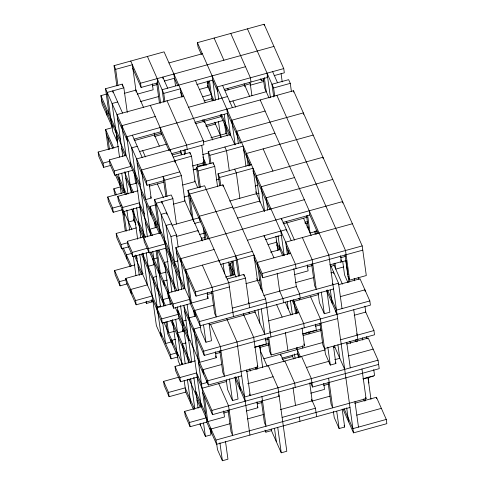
<?xml version="1.0" encoding="UTF-8"?>
<svg xmlns="http://www.w3.org/2000/svg" width="485" height="485" viewBox="0 0 485 485"><rect width="100%" height="100%" fill="white"/><g stroke="black" fill="none" stroke-linecap="round" stroke-linejoin="round"><path stroke-width="0.73" d="M116.849 85.821L114.048 65.657L164.075 51.853L203.3 140.517L203.888 144.748L171.266 153.751M201.384 54.502L198.013 46.881L197.425 42.65L264.125 24.25L283.743 68.585L284.325 72.817L274.177 75.618M114.048 65.657L115.685 69.349L132.363 64.747L136.158 92.132M168.98 62.935L202.33 53.738M109.07 114.12L105.548 88.725L122.22 84.123L123.857 87.821L127.276 112.465M123.857 87.821L107.179 92.423L111.877 126.282L113.332 125.882M130.726 61.055L140.535 83.22L273.934 46.414M111.877 126.282L102.074 104.111L100.898 95.648L106.7 94.048M132.538 68.058L141.117 87.452L157.795 82.85L157.249 81.619M164.318 81.05L174.473 78.249L177.843 85.869M124.281 93.344L135.885 90.143M152.235 85.881L157.31 84.481M137.194 94.175L153.145 89.773L152.314 83.796M117.643 101.971L112.083 103.505L119.51 157.031M245.489 66.7L162.111 89.701L163.875 102.402M147.404 56.454L163.742 93.399L180.42 88.797L181.56 97.012M196.771 84.535L212.721 80.134L217.626 91.216M140.462 101.565L158.589 96.563M207.168 83.159L208.617 82.759M199.377 89.458L208.077 87.057L207.247 81.08M183.688 96.188L116.988 114.587L122.826 156.661M283.743 68.585L217.037 86.985L218.765 99.431M224.149 89.416L267.653 77.418L267.041 76.03M202.645 96.842L211.345 94.442M225.119 90.647L250.254 83.711L251.909 95.66M260.554 78.794L261.366 80.643L263.543 80.043M250.011 85.269L263.785 81.468M203.955 100.874L211.933 98.673L212.848 100.753M108.361 149.422L105.597 129.507L112.12 127.707M155.242 116.467L121.893 125.67L126.003 155.297L109.325 159.898L109.913 164.13L114.818 175.212L132.945 170.211M188.592 107.27L227.501 96.533M247.453 28.851L273.601 87.961L290.279 83.359L291.418 91.574M229.296 101.929L266.271 91.726L264.301 77.533M344.987 254.783L347.994 276.444L349.63 280.142L366.302 275.541L362.192 245.913L293.546 90.75L126.797 136.752L130.908 166.379L114.23 170.981L109.325 159.898M133.908 139.183L160.735 131.787L169.004 150.489M194.806 122.384L227.435 113.381L240.608 143.166M134.872 140.414L161.699 133.011M195.776 123.608L221.148 116.612L220.839 114.369M110.883 165.355L103.632 167.355L98.728 156.273L98.14 152.041L118.443 146.44M161.941 134.436L154.691 136.437L154.157 132.896M205.785 125.245L223.185 120.444M206.028 126.67L215.455 124.069L215.249 122.578M137.255 146.3L131.696 147.834L144.033 236.716L127.355 241.312L127.943 245.549L132.848 256.632L148.798 252.23M265.101 111.035L231.751 120.231L235.134 144.633M139.777 151.496L166.604 144.094M98.14 152.041L103.044 163.124L109.568 161.323M210.933 137.752L226.883 133.351M203.3 140.517L136.6 158.922L147.416 236.844M203.542 141.947L230.369 134.545M172.23 154.976L180.929 152.575M173.224 157.11L189.896 152.508L191.533 156.2L195.055 181.596L182.73 184.997M191.533 156.2L141.505 170.005L145.615 199.626L151.174 198.098L149.307 184.652M209.866 163.548L208.204 151.599L274.904 133.199M202.645 154.63L208.447 153.03M208.204 151.599L209.841 155.297L243.191 146.094L245.986 166.258M192.545 165.955L204.143 162.754L201.76 145.579M115.327 195.067L114.405 192.988L113.817 188.756L120.347 186.955M130.113 184.924L137.364 182.924M197.54 166.319L204.064 164.518M105.548 88.725L146.409 181.087L179.759 171.884M199.232 187.452L196.431 167.283L213.109 162.687L214.746 166.379L217.541 186.543M313.158 135.079L246.459 153.484L248.187 165.931M193.048 169.714L197.401 168.513M193.454 169.847L195.631 169.247M165.882 196.649L163.081 176.485L164.718 180.177L181.396 175.582L184.918 200.972L173.315 204.173M196.431 167.283L198.068 170.981L214.746 166.379M137.188 163.154L146.997 185.319L163.669 180.717M122.656 209.696L113.235 212.297L108.331 201.214L107.743 196.983L124.421 192.381L121.759 173.212M149.41 186.143L163.912 182.148M140.644 206.889L123.245 211.69L118.34 200.608L117.752 196.37L138.055 190.775M219.669 185.719L218.014 173.769L251.363 164.567M218.014 173.769L219.644 177.462L252.994 168.259L256.523 193.654L229.696 201.057M107.743 196.983L112.647 208.065L121.347 205.664M216.262 179.887L219.165 179.086M117.752 196.37L122.656 207.459L139.334 202.857L144.239 213.94M158.104 224.949L154.582 199.559L171.254 194.958L172.89 198.65L176.413 224.046M191.454 215.752L187.931 190.356L204.603 185.755L237.292 259.645L239.578 276.074M172.89 198.65L156.212 203.251L160.329 232.879M362.78 250.145L262.731 277.747L262.142 273.516L222.918 184.852L189.568 194.048L193.382 221.56M151.108 214.946L149.932 206.483L155.733 204.882M184.009 197.08L189.083 195.679M255.104 186.004L258.002 185.203M128.531 222.009L134.084 220.475M294.522 177.534L261.166 186.731L264.555 211.133M256.201 193.994L259.099 193.194M128.913 246.774L121.662 248.775L116.758 237.692L116.17 233.461L136.467 227.859M149.726 229.253L156.976 227.253M171.581 223.888L166.022 225.416L175.176 291.394M232.721 207.016L199.371 216.219L199.959 220.451M332.771 179.414L266.071 197.813L267.799 210.266M172.066 225.246L198.886 217.844M232.964 208.447L259.79 201.045M183.9 289.06L165.815 248.193L149.144 252.794L144.239 241.712L143.651 237.48L161.05 232.679M194.4 223.476L200.923 221.675M116.17 233.461L121.074 244.543L127.597 242.742M154.582 199.559L170.926 236.504L176.485 234.97L178.14 246.92M237.626 218.098L304.325 199.699M176.243 236.528L197.995 230.527L198.189 231.939M127.355 241.312L132.259 252.4L147.482 248.199M143.651 237.48L148.555 248.562L165.955 243.761M199.305 234.558L204.379 233.158M131.429 253.461L126.355 254.861L126.943 259.093M201.342 238.39L204.967 237.395M181.669 289.66L175.831 247.586L342.58 201.578L342.774 202.991M282.991 222.415L309.818 215.013L318.093 233.715M157.31 257.923L153.836 258.881L152.799 251.412M283.234 223.84L307.157 217.244M127.325 283.858L120.074 285.859L115.169 274.777L114.587 270.545L134.885 264.943M304.847 222.275L307.745 221.475M148.143 266.338L154.666 264.537M168.065 261.506L164.439 262.506L168.55 292.128M305.089 223.7L307.987 222.9M214.079 249.466L180.729 258.669L184.84 288.296L168.168 292.892L168.756 297.129L173.66 308.211L191.06 303.41M247.435 240.269L286.344 229.532L286.55 231.024M174.448 261.894L178.074 260.894M307.126 227.532L308.575 227.132M265.422 239.699L281.373 235.298M157.437 310.588L152.842 300.197L136.164 304.798L126.361 282.634L125.773 278.402L143.172 273.601M114.587 270.545L119.486 281.627L126.015 279.827M166.173 272.055L160.377 273.655L157.164 250.502M268.023 244.622L276.723 242.221M317.323 231.018L310.073 233.018L307.69 215.843M156.673 276.426L153.048 277.42L157.364 308.545M252.333 251.351L185.634 269.751L190.332 303.61L200.141 325.774L333.541 288.969M352.389 223.749L285.683 242.148L287.411 254.595M237.292 259.645L253.97 255.043L257.493 280.439L245.895 283.64M220.299 264.58L236.25 260.184M167.27 280.045L163.645 281.045L164.233 285.277M231.691 275.856L229.963 263.41L232.867 262.609M270.563 252.206L279.99 249.605L278.057 235.668M228.756 265.234L230.933 264.634M290.588 253.231L257.238 262.433L260.936 289.072M125.773 278.402L135.576 300.567L152.254 295.965M225.44 277.093L234.867 274.492L233 261.051M227.156 279.02L243.834 274.419L245.465 278.117L249.581 307.745M145.943 302.04L146.555 303.422L152.114 301.894L151.805 299.651M162.851 299.591L169.374 297.79L170.277 304.58M175.831 247.586L195.443 291.915L245.465 278.117M262.142 273.516L362.192 245.913M176.413 251.818L196.031 296.147L229.381 286.95M160.784 306.047L157.158 307.047L134.478 255.789M190.199 340.294L188.75 340.694L178.941 318.53L162.269 323.131L157.364 312.043L156.776 307.811L171.999 303.61M168.168 292.892L173.072 303.98L189.744 299.378M207.143 294.577L212.224 293.176M257.171 280.773L260.069 279.972M307.199 266.974L312.273 265.574M340.549 257.771L345.623 256.371M207.228 292.497L208.053 298.469L191.381 303.07L187.859 277.681M294.334 274.668L308.108 270.866L307.278 264.895M329.855 264.865L341.458 261.67L340.628 255.692M340.409 262.203L346.211 260.603M330.503 266.435L334.129 265.434L342.404 284.137M343.738 266.926L335.759 269.126L334.935 263.149M156.776 307.811L161.681 318.894L179.08 314.098M213.497 305.259L194.649 310.461L195.237 314.692M295.426 282.658L313.553 277.656M330.831 272.891L333.607 272.121L333.813 273.619M263.707 295.553L296.335 286.55L293.849 268.629M188.956 317.917L196.201 315.917M182.669 321.149L186.295 320.149M232.315 308.108L265.665 298.912L270.951 337.002M101.486 99.88L199.553 321.543L338.512 283.204L342.034 308.599M338.269 284.768L360.022 278.766L369.831 300.93L370.413 305.162L203.664 351.17L184.051 306.835M174.4 331.31L168.598 332.91L167.04 321.707M177.565 332.837L184.088 331.037M200.384 327.205L193.854 329.006L206.78 422.114L216.583 444.278L349.982 407.473M209.083 324.804L255.48 312M293.91 301.397L318.56 294.601M175.491 339.3L171.866 340.3L172.454 344.532M340.276 296.65L364.926 289.848L365.12 291.261M186.088 342.919L182.463 343.92L185.228 363.841M268.363 320.882L298.808 312.486M200.22 325.186L201.051 331.164L205.955 342.246L211.508 340.712L209.126 323.537M160.68 332.443L170.484 354.608L177.013 352.807M369.831 300.93L336.475 310.133L327.593 290.042M318.063 292.946L319.409 302.652L324.313 313.74L329.873 312.207L326.866 290.545M165.925 321.749L167.549 333.45L177.358 355.614L178.807 355.214M146.276 252.897L156.364 325.593L171.072 358.839L177.601 357.039M184.639 311.067L204.252 355.402L337.651 318.596M354.165 315.286L365.769 312.085L364.938 306.114M215.37 353.826L220.445 352.425M265.392 340.027L268.296 339.227M315.42 326.223L320.494 324.823M197.898 376.972L180.499 381.774L175.594 370.692L175.012 366.454L195.31 360.858M215.449 351.746L216.28 357.724L199.602 362.325L196.079 336.929M254.704 347.121L266.301 343.92L265.471 337.948M302.555 333.922L316.329 330.121L315.499 324.144M254.831 347.333L268.878 343.459M302.955 334.056L321.082 329.06M259.699 347.484L269.12 344.883M303.198 335.487L321.325 330.485M221.724 364.514L202.869 369.709L203.458 373.941M193.442 409.407L185.785 392.092L169.107 396.694L164.203 385.605L163.621 381.374L178.844 377.172M175.012 366.454L179.911 377.542L196.589 372.941L201.493 384.023L207.289 382.422M267.708 337.869L269.569 351.31L271.206 355.002L304.556 345.805L302.07 327.878M263.876 358.767L322.604 342.568M340.591 339.761L373.941 330.558L374.529 334.789L324.501 348.594L322.864 344.896L319.864 323.24M281.864 358.203L297.814 353.801L299.348 357.263M282.428 359.288L292.576 356.487L292.37 354.996M175.291 307.369L207.774 380.798L257.802 366.993L253.691 337.366L243.27 313.813M163.621 381.374L168.519 392.456L185.197 387.861L194.697 409.334M246.441 371.619L325.465 349.818M333.444 347.618L334.892 347.218L344.702 369.382M346.49 344.017L368.242 338.015L378.051 360.185L379.221 368.649L312.522 387.048L310.685 382.895M198.553 362.859L208.362 385.029L241.712 375.826M202.081 388.255L226.731 381.452M247.72 383.702L273.097 376.706M306.447 367.503L328.921 361.301M334.723 359.7L339.797 358.3L337.93 344.859M348.497 355.899L373.147 349.103M324.477 347.26L325.411 353.977L330.315 365.066L335.875 363.532L333.486 346.351M206.78 422.114L190.102 426.715L185.197 415.627L184.609 411.395L201.287 406.8L187.089 304.477M378.051 360.185L244.646 396.985L235.758 376.9M226.234 379.797L227.58 389.51L232.485 400.592L238.044 399.058L235.037 377.397M197.177 377.172L211.884 410.419L378.639 364.417M202.663 392.486L212.472 414.651L279.172 396.251L278.56 394.863M184.609 411.395L189.514 422.483L206.192 417.882M223.591 413.081L228.665 411.68M256.941 403.878L262.015 402.477M323.64 385.478L328.715 384.078M246.247 410.971L257.85 407.776L257.02 401.798M310.776 393.171L324.55 389.37L323.719 383.399M362.974 378.773L374.578 375.572L373.747 369.594M363.107 378.985L373.529 376.105M280.294 409.625L312.188 400.822L309.703 382.895M229.945 423.763L211.09 428.964L211.678 433.196M247.344 418.961L263.294 414.56M311.867 401.162L329.994 396.16M199.881 423.957L205.397 436.421L210.957 434.887L210.023 428.17M282.112 417.415L315.462 408.212L316.632 416.676M189.029 379.088L215.995 440.047L366.072 398.64L361.962 369.018M354.717 403.271L376.463 397.27L386.272 419.434L386.86 423.666L353.51 432.869L343.701 410.704L343.507 409.291M264.968 430.092L265.883 432.171L271.442 430.638L281.251 452.802L286.811 451.268L277.996 387.788L268.193 365.617M356.717 415.154L381.368 408.352M216.662 443.69L217.492 449.668L222.397 460.75L227.956 459.216L225.47 441.289M333.389 411.486L334.22 417.464L339.124 428.546L344.683 427.012L342.192 409.085M386.272 419.434L352.922 428.637L344.035 408.546M290.279 83.359L288.642 79.667L271.97 84.269L273.728 96.964M272.625 71.647L277.529 82.735M358.154 277.456L359.076 279.536M276.874 95.351L345.52 250.515L349.63 280.142M365.357 311.164L373.941 330.558M269.029 97.958L264.64 88.034L263.288 78.321M340.64 259.821L341.458 261.67M347.957 282.603L344.586 274.983L342.725 261.536M366.381 336.705L367.297 338.785M230.775 33.453L250.387 77.782L250.975 82.013M260.196 99.952L328.842 255.116L353.51 432.869M249.642 82.323L250.254 83.711M330.236 264.501L338.512 283.204M356.651 333.771L357.263 335.159M244.082 83.856L249.599 96.327M303.531 218.238L311.194 235.558M332.34 283.355L332.952 284.737M355.262 339.773L356.184 341.852M368.333 381.798L368.879 383.029L368.048 377.057M349.703 341.307L350.625 343.386M337.063 314.365L327.26 292.2L326.963 290.085M214.103 38.054L223.906 60.219M263.137 148.883L272.94 171.047M302.361 237.547L312.17 259.711L316.281 289.339L314.644 285.647L311.637 263.986M365.526 397.409L366.072 398.64M232.921 100.928L235.68 107.161M286.247 221.457L294.522 240.16M363.483 399.028L364.405 401.107M222.597 85.451L232.406 107.615M291.242 240.615L281.439 218.45L281.646 219.941M310.582 296.802L320.391 318.966L324.501 348.594M197.425 42.65L295.492 264.313L296.08 268.544M243.367 149.404L250.418 165.337M252.867 170.878L270.03 209.665M286.271 246.38L289.642 254.001M335.256 362.143L335.875 363.532M221.481 114.454L234.964 144.936M255.704 191.805L264.386 211.436M279.402 245.374L283.695 255.074M207.259 85.208L214.103 100.68M220.536 115.224L229.423 135.315M276.177 240.99L282.749 255.844M296.232 286.32L299.603 293.94L300.191 298.172M276.595 244.834L278.742 249.684M298.851 298.481L299.463 299.869L299.257 298.372M214.637 122.22L221.275 137.231M293.298 300.015L303.713 323.568L304.301 327.799M195.461 80.504L205.27 102.668M224.882 147.003L226.513 150.696L229.314 170.859M234.685 169.168L236.322 172.86L239.845 198.256M273.916 257.832L264.107 235.668L264.301 237.074M292.043 300.094L297.869 313.249M344.071 425.63L344.683 427.012M285.15 301.931L290.97 315.092M303.737 343.956L304.556 345.805M203.864 119.825L212.751 139.916M279.56 290.921L282.931 298.542L283.513 302.773M202.609 119.904L203.53 121.977M301.543 356.42L311.352 378.585L312.522 387.048M296.614 348.182L300.597 357.19M276.62 304.616L282.137 317.081M180.602 92.108L182.742 96.951M253.843 257.662L262.731 277.747M292.17 355.566L293.704 359.027M311.473 399.203L315.462 408.212M202.839 156.904L206.519 165.221M256.674 278.59L265.665 298.912M203.33 160.905L205.27 165.294M202.791 162.602L204.015 165.373M167.671 88.167L162.766 77.085L162.972 78.582M284.865 361.022L294.674 383.186L295.262 387.418M283.925 361.786L280.548 354.171L280.748 355.578M269.751 331.382L270.363 332.765M167.016 100.783L186.628 145.118L187.216 149.35M194.746 180.905L197.813 187.828M248.447 302.276L248.993 303.507M180.317 151.193L181.851 154.654M229.963 263.41L236.092 277.262M230.551 267.641L233.922 275.262M248.829 312.285L249.442 313.668L249.235 312.176M260.196 350.455L267.247 366.387M150.338 105.384L181.396 175.582M187.931 190.356L228.793 282.719L233.491 316.578M190.15 198.286L208.235 239.153M135.782 89.913L143.445 107.227M184.506 200.05L202.591 240.918M257.256 365.763L257.802 366.993M154.448 135.012L159.353 146.094M255.213 367.375L256.128 369.455M249.654 368.909L250.569 370.989M226.592 318.415L237.013 341.967L249.933 435.075M202.312 265.149L212.115 287.32L216.225 316.941L214.594 313.249L211.587 291.588M257.305 406.539L257.85 407.776M142.675 150.696L145.433 156.928M157.389 183.942L163.518 197.801M207.24 296.626L208.053 298.469M249.593 394.069L250.205 395.457L246.683 370.061M122.547 113.053L112.738 90.889L112.95 92.38M132.35 135.218L142.16 157.389M176.485 234.97L161.772 201.718L161.978 203.215M245.234 401.222L235.431 379.052L235.134 376.936M210.532 324.404L220.342 346.569L224.452 376.196L222.815 372.498L219.808 350.843M117.576 118.819L127.385 140.983M150.562 196.71L151.174 198.098M100.898 95.648L120.51 139.983M130.32 162.148L140.123 184.312M149.932 206.483L179.353 272.976M215.461 355.875L216.28 357.724M121.686 148.446L125.057 156.067M141.299 192.775L159.383 233.649M117.691 142.748L112.787 131.665L111.962 125.694M218.753 383.653L228.562 405.818L232.673 435.445L231.036 431.753L228.029 410.092M105.597 129.507L113.872 148.21M124.596 172.454L133.484 192.539M139.922 207.089L152.484 235.492M158.922 250.036L177.001 290.903M106.185 133.739L112.617 148.283M125.797 178.074L132.235 192.618M145.409 222.403L151.235 235.564M157.667 250.114L174.83 288.902M118.928 177.067L126.591 194.382M138.54 221.396L145.591 237.329M177.765 310.067L187.574 332.231M116.448 174.37L125.336 194.461M131.774 209.005L144.033 236.716M150.774 251.951L169.162 293.516M115.503 175.14L123.166 192.46M139.716 229.866L143.087 237.48M149.829 252.721L169.138 296.359M133.472 219.087L135.927 224.628M182.506 329.921L183.118 331.303L182.293 325.332M113.817 188.756L116.576 194.994M131.902 229.629L123.626 210.927L126.421 231.09M142.317 253.176L165.609 305.823M172.048 320.373L190.738 362.622M121.759 209.617L124.215 215.158M141.371 253.946L164.36 305.902M170.793 320.446L189.489 362.701M135.424 255.019L136.958 258.487M195.794 391.48L205.604 413.65M163.9 322.289L182.59 364.544M138.128 266.95L141.499 274.571M196.971 399.943L200.032 406.873M151.502 300.506L152.114 301.894M180.105 365.156L178.268 361.004L177.437 355.026M123.293 247.932L131.259 265.944M122.038 248.011L130.313 266.714M376.463 397.27L376.663 398.682M354.22 278.554L354.535 280.797M362.44 337.809L362.756 340.052M367.969 377.639L370.976 399.3M353.741 309.763L357.851 339.391M345.969 260.669L346.484 264.404M346.696 265.901L347.939 274.862M348.145 276.353L348.976 282.331M356.887 339.342L357.196 341.579M365.108 398.591L365.417 400.834M323.162 158.656L322.968 157.249L256.268 175.649L259.96 202.287M346.733 342.458L350.255 367.848M354.953 401.707L358.482 427.103M333.916 263.937L334.129 265.434M335.432 310.673L335.638 312.164M330.333 290.085L332.164 303.283M346.672 407.843L348.606 421.786M303.549 114.327L303.355 112.914L236.656 131.32L238.377 143.766M334.686 345.726L334.892 347.218M315.862 230.811L316.347 234.297M314.813 231.345L315.226 234.334M293.546 90.75L293.74 92.162M321.306 292.079L324.313 313.74M309.23 210.781L309.818 215.013M327.824 347.139L330.315 365.066M336.742 411.371L339.124 428.546M306.575 215.88L308.436 229.326M328.612 378.215L332.722 407.843L331.085 404.15L328.084 382.489M281.082 73.684L282.221 81.898M308.702 331.77L309 333.886M273.601 87.961L274.74 96.175M264.125 24.25L264.325 25.663M267.065 73.18L270.448 97.582M302.476 345.793L302.785 348.036M287.908 250.078L288.423 253.807M296.129 309.327L296.753 313.807M293.698 299.906L295.638 313.85M261.16 79.146L261.366 80.643M280.785 231.066L284.204 255.71M290.418 300.524L292.388 314.716M296.917 347.327L298.33 357.536M287.175 301.391L288.211 308.86M294.468 353.923L295.086 358.403M275.892 236.243L277.863 250.436M299.372 417.045L299.96 421.277M277.171 273.225L279.657 291.152M285.392 332.48L287.884 350.406M293.031 387.497L295.517 405.424M244.695 85.245L244.901 86.736M248.684 161.408L249.302 165.888M259.463 270.357L262.464 292.018M268.72 337.081L271.206 355.002M261.282 308.909L264.804 334.298L255.001 312.134L254.795 310.642M277.723 427.412L281.251 452.802M227.811 88.349L228.017 89.846M258.038 309.776L259.905 323.216M274.48 428.279L276.347 441.72M259.778 345.405L260.609 351.382M226.847 109.149L230.545 135.788M259.699 345.993L262.7 367.654M271.236 429.146L271.442 430.638M224.222 114.496L227.192 135.909M224.464 123.166L225.919 133.618M261.912 396.621L266.022 426.242L264.386 422.55L261.385 400.889M256.832 366.945L257.147 369.188M265.677 430.68L265.883 432.171M243.834 274.419L244.04 275.916M212.139 75.902L215.522 100.298M218.492 121.711L220.651 137.267M235.661 255.953L238.456 276.117M209.478 81.001L212.242 100.916M222.918 184.852L223.112 186.264M208.362 81.037L209.708 90.75M231.885 261.088L233.237 270.8M219.644 177.462L220.784 185.676M232.188 271.333L232.703 275.068M228.641 261.955L230.611 276.147M213.109 162.687L213.315 164.179M209.841 155.297L210.981 163.512M204.476 121.214L204.67 122.62M223.082 263.488L224.531 273.946M238.499 376.942L240.33 390.134M218.984 260.548L219.184 261.961M229.478 378.93L232.485 400.592M197.468 164.33L197.886 167.319M198.068 170.981L200.347 187.41M204.864 231.533L205.901 239.002M203.227 227.841L204.888 239.79M189.896 152.508L190.102 154M201.408 237.826L201.724 240.069M223.67 411.001L224.5 416.973L207.822 421.574L204.3 396.178M184.979 149.428L185.603 153.915M173.885 74.017L175.503 85.718M183.967 150.217L184.591 154.697M180.62 150.338L181.226 154.697M203.567 325.071L205.955 342.246M219.911 442.823L222.397 460.75M195.443 291.915L196.031 296.147M199.553 321.543L200.141 325.774M203.664 351.17L204.252 355.402M207.774 380.798L208.362 385.029M211.884 410.419L212.472 414.651M215.995 440.047L216.583 444.278M206.737 380.246L207.053 382.489M174.855 160.802L175.061 162.293M163.742 93.399L164.888 101.614M193.685 310.412L194.509 316.384M169.95 149.719L170.15 151.132M157.207 78.618L160.626 103.269M156.679 82.893L159.474 103.056M203.53 422.981L205.397 436.421M160.147 127.555L160.735 131.787M183.845 305.344L191.751 362.356M193.824 377.294L198.11 408.164M200.287 423.848L200.493 425.339M164.718 180.177L166.998 196.613M170.926 236.504L175.036 266.126M175.625 270.357L178.419 290.527M180.493 305.465L183.257 325.38M183.845 329.612L188.477 362.974M190.647 378.658L194.794 408.528M166.882 214.297L166.676 212.8L161.117 214.334L171.896 292.012M177.316 306.829L178.941 318.53M187.404 379.525L190.69 403.174M181.82 362.374L182.136 364.617M175.697 319.397L181.984 364.708M184.161 380.392L185.785 392.092M173.072 303.98L173.66 308.211M189.514 422.483L190.102 426.715M140.535 83.22L141.117 87.452M172.345 319.512L177.358 355.614M179.911 377.542L180.499 381.774M167.477 291.333L168.41 298.057M155.424 221.797L156.012 226.028M154.557 222.494L155.285 227.72M170.829 339.749L171.144 341.992L165.585 343.525L162.681 322.616M146.409 181.087L146.997 185.319M156.049 250.545L163.748 306.059M170.484 354.608L171.072 358.839M146.203 203.864L150.623 235.728M154.424 263.112L160.505 306.926M161.681 318.894L162.269 323.131M152.872 258.832L153.703 264.804M157.746 311.279L161.269 336.675M148.555 248.562L149.144 252.794M168.519 392.456L169.107 396.694M122.22 84.123L122.535 86.366M134.327 173.678L135.673 183.391M136.643 207.707L140.856 238.08M142.948 253.14L147.349 284.883L130.677 289.484L131.259 293.716M115.685 69.349L117.964 85.778M128.246 171.478L131.217 192.891M133.393 208.574L137.643 239.196M139.753 254.382L142.445 273.801M146.246 301.185L146.555 303.422M132.738 210.763L134.297 221.966M124.9 171.599L128.01 194.006M136.509 255.249L139.304 275.413M116.242 132.296L117.588 142.002M126.87 210.06L129.671 230.223M133.26 256.116L135.958 275.535M132.259 252.4L132.848 256.632M118.51 174.079L121.244 193.745M122.656 207.459L123.245 211.69M135.576 300.567L136.164 304.798M122.578 211.46L125.275 230.878M106.391 110.962L106.979 115.194M114.23 170.981L114.818 175.212M107.822 137.431L109.477 149.38M121.074 244.543L121.662 248.775M112.647 208.065L113.235 212.297M103.044 163.124L103.632 167.355M119.486 281.627L120.074 285.859"/></g></svg>
